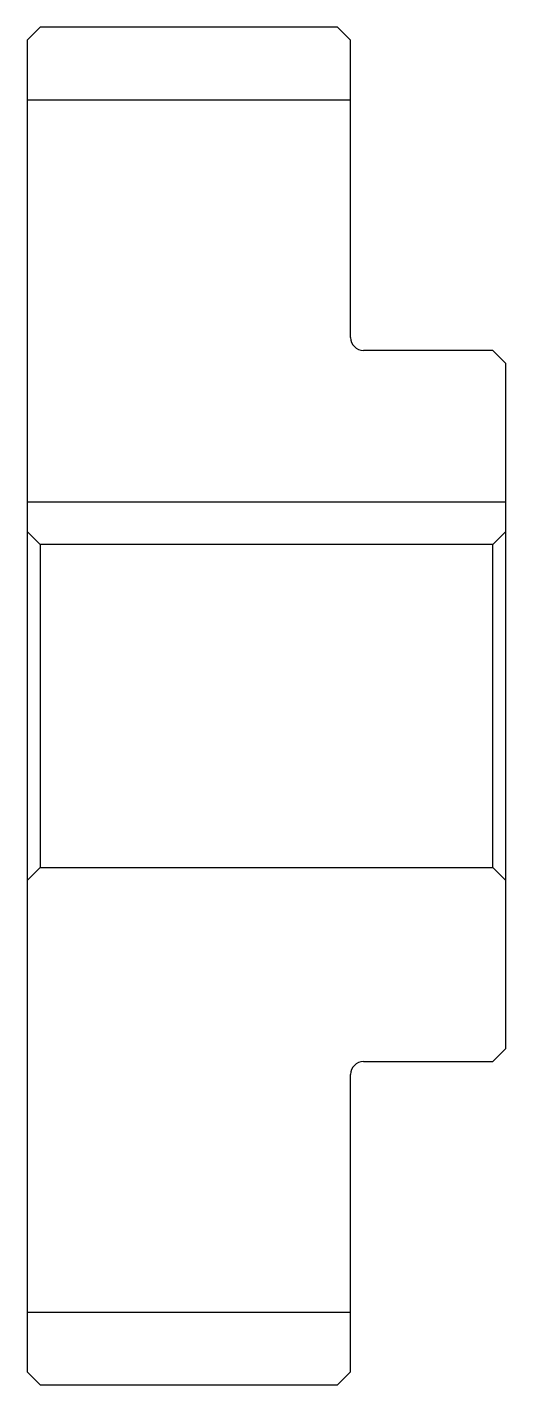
# Model space of a CAD drawing. Header units: metres. Extents: x 162 to 395, y 110 to 216.
# Drawn here: x 162 to 199, y 110.5 to 215.5 of the extents above; entities outside this region: 2.
import ezdxf

# ---------------------------------------------------------------- set-up
doc = ezdxf.new("R2010")
doc.units = ezdxf.units.M

msp = doc.modelspace()

# ---------------------------------------------------------------- linework, layer by layer
at = {"color": 4}
for p, q in [((162, 209.875), (187, 209.875)), ((162, 178.800003), (199, 178.800003)), ((198, 175.5), (199, 176.5)), ((163, 175.5), (163, 150.5)), ((198, 150.5), (199, 149.5)), ((162, 116.125), (187, 116.125))]:
    msp.add_line(p, q, dxfattribs=at)
for points in [[(187, 191.5), (187, 214.5), (186, 215.5), (163, 215.5), (162, 214.5), (162, 149.5)], [(188, 135.5), (198, 135.5), (199, 136.5), (199, 189.5), (198, 190.5), (188, 190.5)], [(386.5, 174.842712), (386.5, 178.800003), (378.5, 178.800003), (378.5, 174.842712)], [(162, 149.5), (163, 150.5), (198, 150.5), (198, 175.5), (163, 175.5), (162, 176.5)], [(162, 149.5), (162, 111.5), (163, 110.5), (186, 110.5), (187, 111.5), (187, 134.5)]]:
    msp.add_lwpolyline(points, dxfattribs=at)
for centre, radius, start, end in [((188, 191.5), 1, 180, 270), ((382.5, 163), 12.5, 108.66292518, 71.33707482), ((188, 134.5), 1, 90, 180)]:
    msp.add_arc(centre, radius, start, end, dxfattribs=at)

doc.saveas('drawing.dxf')
